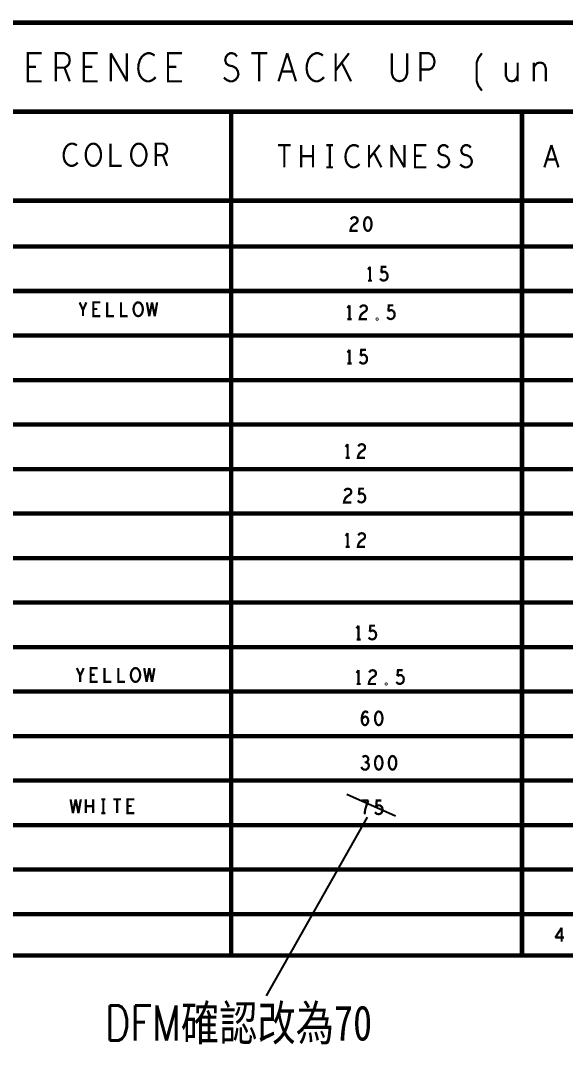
# Model space of a CAD drawing. Header units: millimetres. Extents: x 0 to 442, y 0 to 314.
# Drawn here: x 338.1 to 369.1, y 164.2 to 222.7 of the extents above; entities that cross this region are included whole.
import ezdxf

# ---------------------------------------------------------------- set-up
doc = ezdxf.new("R2010")
doc.units = ezdxf.units.MM
doc.header["$LTSCALE"] = 23.1
doc.layers.get('0').update_dxf_attribs({"linetype": 'CONTINUOUS'})
doc.layers.add('備注', color=1, linetype='CONTINUOUS')
doc.styles.get("Standard").update_dxf_attribs({"font": 'simplex.shx', "width": 0.8})

msp = doc.modelspace()

# ---------------------------------------------------------------- linework, layer by layer
for points, const_width in [([(418.043, 222.536), (294.197, 222.536)], 0.254), ([(339.271, 219.193), (338.475, 219.193), (338.475, 220.793), (339.271, 220.793)], 0.127), ([(340.075, 219.193), (340.075, 220.793), (340.572, 220.793), (340.731, 220.713), (340.831, 220.607), (340.871, 220.393), (340.831, 220.18), (340.712, 220.047), (340.572, 219.967), (340.075, 219.967)], 0.127), ([(342.471, 219.193), (341.675, 219.193), (341.675, 220.793), (342.471, 220.793)], 0.127), ([(343.216, 219.193), (343.216, 220.793)], 0.127), ([(343.216, 220.793), (344.131, 219.193)], 0.127), ([(344.131, 219.193), (344.131, 220.793)], 0.127), ([(345.711, 220.66), (345.592, 220.74), (345.453, 220.793), (345.293, 220.793), (345.114, 220.713), (344.975, 220.58), (344.875, 220.42), (344.796, 220.153), (344.776, 219.913), (344.816, 219.673), (344.875, 219.513), (344.995, 219.353), (345.134, 219.246), (345.274, 219.193), (345.413, 219.193), (345.552, 219.246), (345.672, 219.326), (345.771, 219.433)], 0.127), ([(347.272, 219.193), (346.476, 219.193), (346.476, 220.793), (347.272, 220.793)], 0.127), ([(349.656, 219.406), (349.816, 219.273), (349.995, 219.193), (350.154, 219.193), (350.313, 219.273), (350.432, 219.406), (350.492, 219.593), (350.452, 219.78), (350.353, 219.94), (350.174, 220.047), (349.935, 220.1), (349.795, 220.207), (349.736, 220.393), (349.776, 220.58), (349.875, 220.713), (350.014, 220.793), (350.154, 220.793), (350.293, 220.74), (350.412, 220.607)], 0.127), ([(351.217, 220.793), (352.132, 220.793)], 0.127), ([(351.674, 220.793), (351.674, 219.193)], 0.127), ([(352.777, 219.193), (353.275, 220.793)], 0.127), ([(353.275, 220.793), (353.772, 219.193)], 0.127), ([(355.312, 220.66), (355.193, 220.74), (355.054, 220.793), (354.895, 220.793), (354.715, 220.713), (354.576, 220.58), (354.477, 220.42), (354.397, 220.153), (354.377, 219.913), (354.417, 219.673), (354.477, 219.513), (354.596, 219.353), (354.736, 219.246), (354.875, 219.193), (355.014, 219.193), (355.153, 219.246), (355.273, 219.326), (355.372, 219.433)], 0.127), ([(356.037, 219.193), (356.037, 220.793)], 0.127), ([(356.793, 220.793), (356.037, 219.806)], 0.127), ([(359.238, 220.793), (359.238, 219.646), (359.317, 219.406), (359.476, 219.246), (359.675, 219.193), (359.874, 219.246), (360.033, 219.406), (360.113, 219.646), (360.113, 220.793)], 0.127), ([(360.877, 219.193), (360.877, 220.793), (361.355, 220.793), (361.514, 220.713), (361.634, 220.527), (361.674, 220.313), (361.634, 220.1), (361.534, 219.94), (361.355, 219.86), (360.877, 219.86)], 0.127), ([(364.376, 218.66), (364.177, 218.926), (364.078, 219.193), (364.078, 220.26), (364.177, 220.527), (364.376, 220.793)], 0.127), ([(338.952, 220.02), (338.475, 220.02)], 0.127), ([(340.572, 219.967), (340.871, 219.193)], 0.127), ([(342.153, 220.02), (341.675, 220.02)], 0.127), ([(346.953, 220.02), (346.476, 220.02)], 0.127), ([(353.593, 219.753), (352.956, 219.753)], 0.127), ([(356.913, 219.193), (356.375, 220.26)], 0.127), ([(365.738, 220.26), (365.738, 219.513), (365.818, 219.326), (365.937, 219.22), (366.076, 219.193), (366.215, 219.22), (366.335, 219.326), (366.414, 219.513)], 0.127), ([(366.414, 219.193), (366.414, 220.26)], 0.127), ([(367.338, 219.993), (367.418, 220.127), (367.537, 220.233), (367.696, 220.26), (367.836, 220.233), (367.955, 220.127), (368.015, 219.94), (368.015, 219.193)], 0.127), ([(367.338, 219.193), (367.338, 220.26)], 0.127), ([(294.197, 217.456), (350.077, 217.456)], 0.254), ([(350.077, 217.456), (350.077, 169.285)], 0.254), ([(350.077, 217.456), (366.663, 217.456), (366.663, 169.406)], 0.254), ([(366.663, 217.456), (379.784, 217.456), (392.232, 217.456), (404.932, 217.456), (418.043, 217.456)], 0.254), ([(341.276, 215.529), (341.179, 215.593), (341.067, 215.635), (340.938, 215.635), (340.793, 215.572), (340.68, 215.466), (340.6, 215.339), (340.536, 215.127), (340.52, 214.937), (340.552, 214.746), (340.6, 214.619), (340.696, 214.492), (340.809, 214.408), (340.922, 214.365), (341.034, 214.365), (341.147, 214.408), (341.244, 214.471), (341.324, 214.556)], 0.127), ([(343.191, 215.635), (343.191, 214.365), (343.834, 214.365)], 0.127), ([(345.782, 214.365), (345.782, 215.635), (346.184, 215.635), (346.312, 215.572), (346.393, 215.487), (346.425, 215.318), (346.393, 215.148), (346.296, 215.043), (346.184, 214.979), (345.782, 214.979)], 0.127), ([(352.738, 215.551), (353.478, 215.551)], 0.127), ([(353.108, 215.551), (353.108, 214.281)], 0.127), ([(354.066, 214.281), (354.066, 215.551)], 0.127), ([(354.742, 215.551), (354.742, 214.281)], 0.127), ([(355.506, 215.551), (355.892, 215.551)], 0.127), ([(355.699, 215.551), (355.699, 214.281)], 0.127), ([(357.348, 215.445), (357.252, 215.509), (357.139, 215.551), (357.011, 215.551), (356.866, 215.488), (356.753, 215.382), (356.673, 215.255), (356.609, 215.043), (356.593, 214.853), (356.625, 214.662), (356.673, 214.535), (356.769, 214.408), (356.882, 214.324), (356.995, 214.281), (357.107, 214.281), (357.22, 214.324), (357.316, 214.387), (357.397, 214.472)], 0.127), ([(357.936, 214.281), (357.936, 215.551)], 0.127), ([(358.547, 215.551), (357.936, 214.768)], 0.127), ([(358.644, 214.281), (358.209, 215.128)], 0.127), ([(359.215, 214.281), (359.215, 215.551)], 0.127), ([(359.215, 215.551), (359.955, 214.281)], 0.127), ([(359.955, 214.281), (359.955, 215.551)], 0.127), ([(361.203, 214.281), (360.559, 214.281), (360.559, 215.551), (361.203, 215.551)], 0.127), ([(361.838, 214.451), (361.967, 214.345), (362.112, 214.281), (362.24, 214.281), (362.369, 214.345), (362.466, 214.451), (362.514, 214.599), (362.482, 214.747), (362.401, 214.874), (362.257, 214.959), (362.064, 215.001), (361.951, 215.086), (361.903, 215.234), (361.935, 215.382), (362.015, 215.488), (362.128, 215.551), (362.24, 215.551), (362.353, 215.509), (362.45, 215.403)], 0.127), ([(363.134, 214.451), (363.263, 214.345), (363.407, 214.281), (363.536, 214.281), (363.665, 214.345), (363.761, 214.451), (363.809, 214.599), (363.777, 214.747), (363.697, 214.874), (363.552, 214.959), (363.359, 215.001), (363.246, 215.086), (363.198, 215.234), (363.23, 215.382), (363.311, 215.488), (363.423, 215.551), (363.536, 215.551), (363.649, 215.509), (363.745, 215.403)], 0.127), ([(367.938, 214.281), (368.34, 215.551)], 0.127), ([(368.34, 215.551), (368.742, 214.281)], 0.127), ([(346.184, 214.979), (346.425, 214.365)], 0.127), ([(354.742, 214.916), (354.066, 214.916)], 0.127), ([(360.945, 214.937), (360.559, 214.937)], 0.127), ([(368.597, 214.726), (368.083, 214.726)], 0.127), ([(355.506, 214.281), (355.892, 214.281)], 0.127), ([(294.197, 212.376), (418.043, 212.376)], 0.254), ([(356.897, 211.307), (356.956, 211.386), (357.024, 211.425), (357.102, 211.438), (357.199, 211.412), (357.267, 211.347), (357.287, 211.268), (357.277, 211.189), (357.238, 211.124), (357.043, 210.992), (356.956, 210.9), (356.897, 210.769), (356.878, 210.651), (357.287, 210.651)], 0.127), ([(294.197, 209.76), (418.043, 209.76)], 0.254), ([(357.995, 208.603), (357.879, 208.445)], 0.127), ([(357.995, 207.815), (357.995, 208.603)], 0.127), ([(358.637, 208.261), (358.666, 208.603), (358.929, 208.603)], 0.127), ([(358.569, 207.933), (358.627, 207.868), (358.695, 207.828), (358.783, 207.815), (358.87, 207.841), (358.938, 207.894), (358.987, 207.986), (358.997, 208.091), (358.978, 208.196), (358.929, 208.261), (358.861, 208.314), (358.792, 208.327), (358.724, 208.314), (358.637, 208.261)], 0.127), ([(357.879, 207.815), (358.112, 207.815)], 0.127), ([(294.197, 207.22), (418.043, 207.22)], 0.254), ([(309.437, 207.22), (309.437, 204.68), (418.043, 204.68)], 0.254), ([(341.626, 205.787), (341.626, 206.141), (341.431, 206.574)], 0.127), ([(341.82, 206.574), (341.626, 206.141)], 0.127), ([(342.608, 205.787), (342.218, 205.787), (342.218, 206.574), (342.608, 206.574)], 0.127), ([(343.006, 206.574), (343.006, 205.787), (343.395, 205.787)], 0.127), ([(343.793, 206.574), (343.793, 205.787), (344.183, 205.787)], 0.127), ([(345.27, 206.574), (345.407, 205.787)], 0.127), ([(345.407, 205.787), (345.563, 206.574)], 0.127), ([(345.563, 206.574), (345.718, 205.787)], 0.127), ([(345.718, 205.787), (345.855, 206.574)], 0.127), ([(356.823, 206.406), (356.707, 206.249)], 0.127), ([(356.823, 205.619), (356.823, 206.406)], 0.127), ([(357.426, 206.275), (357.484, 206.354), (357.552, 206.393), (357.63, 206.406), (357.728, 206.38), (357.796, 206.314), (357.815, 206.236), (357.806, 206.157), (357.766, 206.091), (357.572, 205.96), (357.484, 205.868), (357.426, 205.737), (357.406, 205.619), (357.815, 205.619)], 0.127), ([(359.04, 206.065), (359.069, 206.406), (359.332, 206.406)], 0.127), ([(342.452, 206.194), (342.218, 206.194)], 0.127), ([(358.971, 205.737), (359.03, 205.671), (359.098, 205.632), (359.186, 205.619), (359.273, 205.645), (359.341, 205.698), (359.39, 205.79), (359.4, 205.894), (359.38, 205.999), (359.332, 206.065), (359.264, 206.117), (359.195, 206.131), (359.127, 206.117), (359.04, 206.065)], 0.127), ([(356.707, 205.619), (356.94, 205.619)], 0.127), ([(356.823, 203.866), (356.707, 203.709)], 0.127), ([(356.823, 203.079), (356.823, 203.866)], 0.127), ([(357.397, 203.197), (357.455, 203.131), (357.523, 203.092), (357.611, 203.079), (357.698, 203.105), (357.766, 203.158), (357.815, 203.25), (357.825, 203.354), (357.806, 203.459), (357.757, 203.525), (357.689, 203.577), (357.62, 203.591), (357.552, 203.577), (357.465, 203.525)], 0.127), ([(357.465, 203.525), (357.494, 203.866), (357.757, 203.866)], 0.127), ([(356.707, 203.079), (356.94, 203.079)], 0.127), ([(294.197, 202.14), (418.043, 202.14)], 0.254), ([(294.197, 202.14), (347.537, 202.14)], 0.254), ([(347.537, 202.14), (294.197, 202.14)], 0.254), ([(294.197, 199.6), (418.043, 199.6)], 0.254), ([(294.197, 199.6), (347.537, 199.6)], 0.254), ([(347.537, 199.6), (294.197, 199.6)], 0.254), ([(356.72, 198.482), (356.603, 198.325)], 0.127), ([(356.72, 197.695), (356.72, 198.482)], 0.127), ([(357.322, 198.351), (357.38, 198.43), (357.448, 198.469), (357.526, 198.482), (357.624, 198.456), (357.692, 198.39), (357.711, 198.312), (357.702, 198.233), (357.663, 198.167), (357.468, 198.036), (357.38, 197.944), (357.322, 197.813), (357.302, 197.695), (357.711, 197.695)], 0.127), ([(356.603, 197.695), (356.836, 197.695)], 0.127), ([(294.197, 197.06), (418.043, 197.06)], 0.254), ([(294.197, 197.06), (347.537, 197.06)], 0.254), ([(347.537, 197.06), (294.197, 197.06)], 0.254), ([(356.535, 195.811), (356.593, 195.89), (356.661, 195.929), (356.739, 195.942), (356.836, 195.916), (356.904, 195.85), (356.924, 195.772), (356.914, 195.693), (356.875, 195.627), (356.681, 195.496), (356.593, 195.404), (356.535, 195.273), (356.515, 195.155), (356.924, 195.155)], 0.127), ([(357.361, 195.601), (357.39, 195.942), (357.653, 195.942)], 0.127), ([(357.293, 195.273), (357.351, 195.208), (357.419, 195.168), (357.507, 195.155), (357.595, 195.181), (357.663, 195.234), (357.711, 195.326), (357.721, 195.431), (357.702, 195.536), (357.653, 195.601), (357.585, 195.654), (357.517, 195.667), (357.448, 195.654), (357.361, 195.601)], 0.127), ([(294.197, 194.52), (418.043, 194.52)], 0.254), ([(294.197, 194.52), (347.537, 194.52)], 0.254), ([(347.537, 194.52), (294.197, 194.52)], 0.254), ([(356.72, 193.402), (356.603, 193.245)], 0.127), ([(356.72, 192.615), (356.72, 193.402)], 0.127), ([(357.322, 193.271), (357.38, 193.35), (357.448, 193.389), (357.526, 193.402), (357.624, 193.376), (357.692, 193.31), (357.711, 193.232), (357.702, 193.153), (357.663, 193.087), (357.468, 192.956), (357.38, 192.864), (357.322, 192.733), (357.302, 192.615), (357.711, 192.615)], 0.127), ([(356.603, 192.615), (356.836, 192.615)], 0.127), ([(294.197, 191.98), (418.043, 191.98)], 0.254), ([(294.197, 191.98), (347.537, 191.98)], 0.254), ([(294.197, 191.98), (347.537, 191.98)], 0.254), ([(294.197, 189.44), (418.043, 189.44)], 0.254), ([(294.197, 189.44), (347.537, 189.44)], 0.254), ([(294.197, 189.44), (347.537, 189.44)], 0.254), ([(309.437, 189.44), (309.437, 186.9), (418.043, 186.9)], 0.254), ([(357.342, 188.123), (357.225, 187.965)], 0.127), ([(357.342, 187.335), (357.342, 188.123)], 0.127), ([(357.916, 187.453), (357.974, 187.388), (358.042, 187.348), (358.13, 187.335), (358.217, 187.361), (358.285, 187.414), (358.334, 187.506), (358.344, 187.611), (358.325, 187.716), (358.276, 187.781), (358.208, 187.834), (358.139, 187.847), (358.071, 187.834), (357.984, 187.781)], 0.127), ([(357.984, 187.781), (358.013, 188.123), (358.276, 188.123)], 0.127), ([(357.225, 187.335), (357.459, 187.335)], 0.127), ([(341.471, 184.912), (341.471, 185.267), (341.277, 185.7)], 0.127), ([(341.666, 185.7), (341.471, 185.267)], 0.127), ([(342.454, 184.912), (342.064, 184.912), (342.064, 185.7), (342.454, 185.7)], 0.127), ([(342.298, 185.319), (342.064, 185.319)], 0.127), ([(342.851, 185.7), (342.851, 184.912), (343.241, 184.912)], 0.127), ([(343.639, 185.7), (343.639, 184.912), (344.028, 184.912)], 0.127), ([(345.116, 185.7), (345.253, 184.912)], 0.127), ([(345.253, 184.912), (345.408, 185.7)], 0.127), ([(345.408, 185.7), (345.564, 184.912)], 0.127), ([(345.564, 184.912), (345.7, 185.7)], 0.127), ([(357.342, 185.583), (357.225, 185.425)], 0.127), ([(357.342, 184.795), (357.342, 185.583)], 0.127), ([(357.945, 185.451), (358.003, 185.53), (358.071, 185.569), (358.149, 185.583), (358.247, 185.556), (358.315, 185.491), (358.334, 185.412), (358.325, 185.333), (358.285, 185.268), (358.091, 185.136), (358.003, 185.045), (357.945, 184.913), (357.925, 184.795), (358.334, 184.795)], 0.127), ([(359.49, 184.913), (359.549, 184.848), (359.617, 184.808), (359.705, 184.795), (359.792, 184.821), (359.86, 184.874), (359.909, 184.966), (359.919, 185.071), (359.899, 185.176), (359.851, 185.241), (359.782, 185.294), (359.714, 185.307), (359.646, 185.294), (359.558, 185.241)], 0.127), ([(359.558, 185.241), (359.588, 185.583), (359.851, 185.583)], 0.127), ([(357.225, 184.795), (357.459, 184.795)], 0.127), ([(294.197, 184.36), (347.537, 184.36)], 0.254), ([(294.197, 184.36), (347.537, 184.36)], 0.254), ([(294.197, 184.36), (418.043, 184.36)], 0.254), ([(357.52, 182.768), (357.588, 182.86), (357.646, 182.912), (357.724, 182.939), (357.792, 182.912), (357.841, 182.86), (357.88, 182.781), (357.89, 182.689), (357.88, 182.611), (357.841, 182.532), (357.783, 182.466), (357.714, 182.44), (357.637, 182.466), (357.568, 182.545), (357.53, 182.663), (357.52, 182.794), (357.539, 182.965), (357.568, 183.057), (357.617, 183.149), (357.685, 183.214), (357.754, 183.227), (357.822, 183.201), (357.87, 183.136)], 0.127), ([(294.197, 181.82), (418.043, 181.82)], 0.254), ([(294.197, 181.82), (347.537, 181.82)], 0.254), ([(294.197, 181.82), (347.537, 181.82)], 0.254), ([(357.773, 180.32), (357.831, 180.359), (357.88, 180.425), (357.9, 180.504), (357.88, 180.583), (357.831, 180.648), (357.744, 180.687), (357.656, 180.674), (357.568, 180.622)], 0.127), ([(357.491, 180.058), (357.549, 179.966), (357.627, 179.913), (357.714, 179.9), (357.792, 179.913), (357.87, 179.979), (357.919, 180.058), (357.929, 180.136), (357.909, 180.228), (357.841, 180.294), (357.773, 180.32), (357.685, 180.32)], 0.127), ([(294.197, 179.28), (418.043, 179.28)], 0.254), ([(294.197, 179.28), (347.537, 179.28)], 0.254), ([(347.537, 179.28), (294.197, 179.28)], 0.254), ([(340.918, 178.209), (341.054, 177.422)], 0.127), ([(341.054, 177.422), (341.21, 178.209)], 0.127), ([(341.21, 178.209), (341.366, 177.422)], 0.127), ([(341.366, 177.422), (341.502, 178.209)], 0.127), ([(341.793, 177.422), (341.793, 178.209)], 0.127), ([(342.202, 178.209), (342.202, 177.422)], 0.127), ([(342.668, 178.209), (342.902, 178.209)], 0.127), ([(342.785, 178.209), (342.785, 177.422)], 0.127), ([(343.348, 178.209), (343.796, 178.209)], 0.127), ([(343.572, 178.209), (343.572, 177.422)], 0.127), ([(344.554, 177.422), (344.165, 177.422), (344.165, 178.209), (344.554, 178.209)], 0.127), ([(342.202, 177.815), (341.793, 177.815)], 0.127), ([(344.398, 177.828), (344.165, 177.828)], 0.127), ([(357.9, 178.147), (357.51, 178.147)], 0.127), ([(357.685, 177.36), (357.705, 177.531), (357.734, 177.675), (357.773, 177.806), (357.822, 177.951), (357.9, 178.147)], 0.127), ([(358.278, 177.478), (358.336, 177.413), (358.405, 177.373), (358.492, 177.36), (358.58, 177.386), (358.648, 177.439), (358.697, 177.531), (358.706, 177.636), (358.687, 177.741), (358.638, 177.806), (358.57, 177.859), (358.502, 177.872), (358.434, 177.859), (358.346, 177.806)], 0.127), ([(358.346, 177.806), (358.375, 178.147), (358.638, 178.147)], 0.127), ([(342.668, 177.422), (342.902, 177.422)], 0.127), ([(294.197, 176.74), (418.043, 176.74)], 0.254), ([(294.197, 176.74), (347.537, 176.74)], 0.254), ([(347.537, 176.74), (294.197, 176.74)], 0.254), ([(294.197, 174.2), (418.043, 174.2)], 0.254), ([(294.197, 174.2), (347.537, 174.2)], 0.254), ([(347.537, 174.2), (294.197, 174.2)], 0.254), ([(418.043, 171.66), (294.197, 171.66)], 0.254), ([(294.197, 171.66), (347.537, 171.66)], 0.254), ([(347.537, 171.66), (294.197, 171.66)], 0.254), ([(368.922, 170.882), (368.561, 170.318)], 0.127), ([(368.922, 170.095), (368.922, 170.882)], 0.127), ([(368.561, 170.318), (369.048, 170.318)], 0.127), ([(417.983, 169.293), (294.137, 169.293)], 0.254), ([(347.477, 169.293), (294.137, 169.293)], 0.254)]:
    msp.add_lwpolyline(points, dxfattribs=dict(const_width=const_width))
at = {"const_width": 0.127}
for points in [[(342.217, 214.365), (342.088, 214.386), (341.976, 214.471), (341.879, 214.598), (341.815, 214.746), (341.783, 214.916), (341.783, 215.085), (341.815, 215.254), (341.879, 215.402), (341.976, 215.529), (342.088, 215.614), (342.217, 215.635), (342.346, 215.614), (342.458, 215.529), (342.555, 215.402), (342.619, 215.254), (342.651, 215.085), (342.651, 214.916), (342.619, 214.746), (342.555, 214.598), (342.458, 214.471), (342.346, 214.386)], [(344.808, 214.365), (344.679, 214.386), (344.567, 214.471), (344.47, 214.598), (344.406, 214.746), (344.374, 214.916), (344.374, 215.085), (344.406, 215.254), (344.47, 215.402), (344.567, 215.529), (344.679, 215.614), (344.808, 215.635), (344.937, 215.614), (345.049, 215.529), (345.146, 215.402), (345.21, 215.254), (345.242, 215.085), (345.242, 214.916), (345.21, 214.746), (345.146, 214.598), (345.049, 214.471), (344.937, 214.386)], [(357.87, 211.438), (357.792, 211.412), (357.733, 211.347), (357.694, 211.268), (357.665, 211.163), (357.655, 211.045), (357.665, 210.927), (357.694, 210.822), (357.733, 210.743), (357.792, 210.677), (357.87, 210.651), (357.948, 210.677), (358.006, 210.743), (358.045, 210.822), (358.074, 210.927), (358.084, 211.045), (358.074, 211.163), (358.045, 211.268), (358.006, 211.347), (357.948, 211.412)], [(344.775, 205.787), (344.697, 205.8), (344.629, 205.852), (344.571, 205.931), (344.532, 206.023), (344.512, 206.128), (344.512, 206.233), (344.532, 206.338), (344.571, 206.43), (344.629, 206.509), (344.697, 206.561), (344.775, 206.574), (344.853, 206.561), (344.921, 206.509), (344.98, 206.43), (345.018, 206.338), (345.038, 206.233), (345.038, 206.128), (345.018, 206.023), (344.98, 205.931), (344.921, 205.852), (344.853, 205.8)], [(358.398, 205.593), (358.379, 205.606), (358.379, 205.632), (358.398, 205.645), (358.418, 205.632), (358.418, 205.606)], [(344.621, 184.912), (344.543, 184.926), (344.475, 184.978), (344.417, 185.057), (344.378, 185.149), (344.358, 185.254), (344.358, 185.359), (344.378, 185.464), (344.417, 185.556), (344.475, 185.634), (344.543, 185.687), (344.621, 185.7), (344.699, 185.687), (344.767, 185.634), (344.825, 185.556), (344.864, 185.464), (344.884, 185.359), (344.884, 185.254), (344.864, 185.149), (344.825, 185.057), (344.767, 184.978), (344.699, 184.926)], [(358.917, 184.769), (358.898, 184.782), (358.898, 184.808), (358.917, 184.821), (358.937, 184.808), (358.937, 184.782)], [(358.492, 183.227), (358.414, 183.201), (358.356, 183.136), (358.317, 183.057), (358.288, 182.952), (358.278, 182.834), (358.288, 182.716), (358.317, 182.611), (358.356, 182.532), (358.414, 182.466), (358.492, 182.44), (358.57, 182.466), (358.629, 182.532), (358.667, 182.611), (358.697, 182.716), (358.706, 182.834), (358.697, 182.952), (358.667, 183.057), (358.629, 183.136), (358.57, 183.201)], [(358.492, 180.687), (358.414, 180.661), (358.356, 180.596), (358.317, 180.517), (358.288, 180.412), (358.278, 180.294), (358.288, 180.176), (358.317, 180.071), (358.356, 179.992), (358.414, 179.926), (358.492, 179.9), (358.57, 179.926), (358.629, 179.992), (358.667, 180.071), (358.697, 180.176), (358.706, 180.294), (358.697, 180.412), (358.667, 180.517), (358.629, 180.596), (358.57, 180.661)], [(359.28, 180.687), (359.202, 180.661), (359.143, 180.596), (359.104, 180.517), (359.075, 180.412), (359.065, 180.294), (359.075, 180.176), (359.104, 180.071), (359.143, 179.992), (359.202, 179.926), (359.28, 179.9), (359.358, 179.926), (359.416, 179.992), (359.455, 180.071), (359.484, 180.176), (359.494, 180.294), (359.484, 180.412), (359.455, 180.517), (359.416, 180.596), (359.358, 180.661)]]:
    msp.add_lwpolyline(points, close=True, dxfattribs=at)
at = {"layer": '備注'}
for p, q in [((356.676, 178.509), (359.454, 177.272)), ((357.834, 177.184), (352.081, 166.991))]:
    msp.add_line(p, q, dxfattribs=at)

# ---------------------------------------------------------------- texts
at = {"layer": '備注', "insert": (342.889, 166.445), "char_height": 2, "width": 32.30571, "attachment_point": 1}
msp.add_mtext('DFM{\\fSimSun|b0|i0|c134|p2;確認改為70}', dxfattribs=at)

doc.saveas('drawing.dxf')
